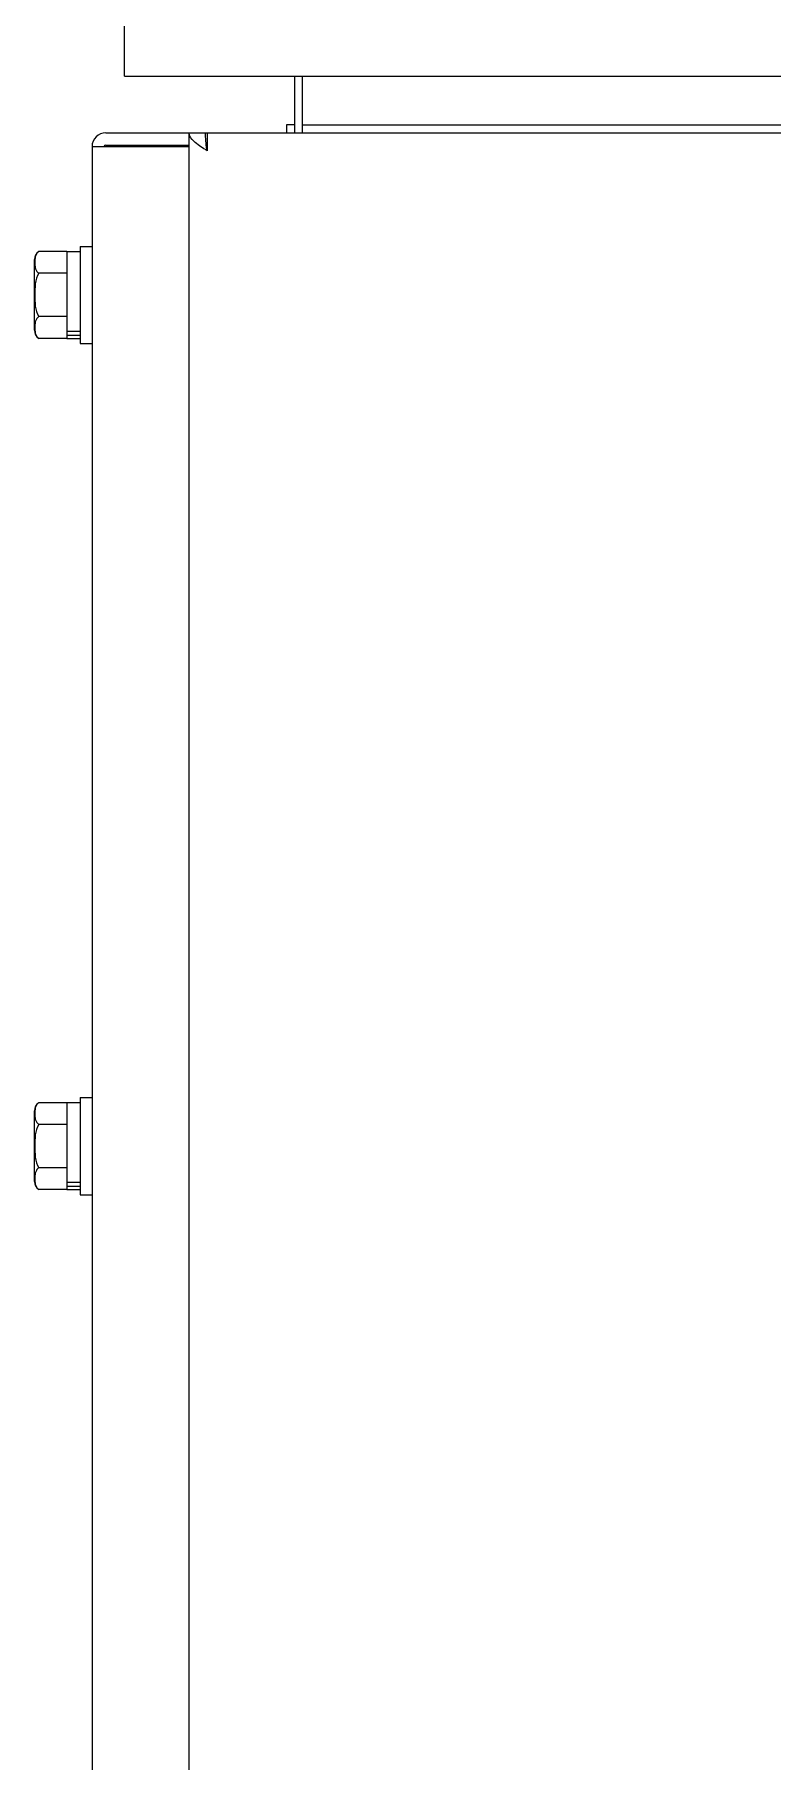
# Model space of a CAD drawing. Header units: millimetres. Extents: x 55614 to 110757, y -66981 to -47484.
# Drawn here: x 77603.8 to 77694.9, y -54672.1 to -54459.1 of the extents above; entities that cross this region are included whole.
import ezdxf

# ---------------------------------------------------------------- set-up
doc = ezdxf.new("R2010")
doc.units = ezdxf.units.MM
for name, color, linetype in [('2401-00300-M6-16HWMC_0', 7, 'Continuous'), ('4212-62832_1_0', 7, 'Continuous'), ('4212-73754_1_0', 7, 'Continuous'), ('4212-98011_2_2_0', 7, 'Continuous'), ('4212-98011_2_3_0', 7, 'Continuous'), ('4212-Y040801_1_1_0', 7, 'Continuous')]:
    doc.layers.add(name, color=color, linetype=linetype)
doc.layers.add('THICK', color=7, linetype='Continuous', lineweight=0)

# ---------------------------------------------------------------- blocks, each defined once
blk = doc.blocks.new('RU67I6756')
at = {"layer": '2401-00300-M6-16HWMC_0', "color": 0, "linetype": 'Continuous'}
for p, q in [((24310.28, 16651.67), (24310.28, 16639.67)), ((24310.28, 16651.67), (24311.73, 16651.67)), ((24304.63, 16641.32), (24304.63, 16650.03)), ((24308.63, 16651.03), (24305.15, 16651.03)), ((24308.63, 16651.05), (24308.63, 16640.3)), ((24308.63, 16651.05), (24310.28, 16651.05)), ((24308.63, 16648.35), (24305.15, 16648.35)), ((24308.63, 16643), (24305.15, 16643)), ((24308.63, 16641.22), (24310.28, 16641.22)), ((24308.63, 16640.73), (24310.28, 16640.73)), ((24308.63, 16640.32), (24305.15, 16640.32)), ((24308.63, 16640.3), (24310.28, 16640.3)), ((24310.28, 16639.67), (24311.73, 16639.67)), ((24304.63, 16536.32), (24304.63, 16545.03)), ((24308.63, 16546.03), (24305.15, 16546.03)), ((24308.63, 16546.05), (24308.63, 16535.3)), ((24308.63, 16546.05), (24310.28, 16546.05)), ((24310.28, 16546.67), (24310.28, 16534.67)), ((24310.28, 16546.67), (24311.73, 16546.67)), ((24308.63, 16543.35), (24305.15, 16543.35)), ((24308.63, 16538), (24305.15, 16538)), ((24308.63, 16536.22), (24310.28, 16536.22)), ((24308.63, 16535.32), (24305.15, 16535.32)), ((24308.63, 16535.73), (24310.28, 16535.73)), ((24308.63, 16535.3), (24310.28, 16535.3)), ((24310.28, 16534.67), (24311.73, 16534.67))]:
    blk.add_line(p, q, dxfattribs=at)
for centre, start, end in [((24305.85, 16650.03), 124.948, 180), ((24305.85, 16641.32), 180, 235.052), ((24305.85, 16545.03), 124.948, 180), ((24305.85, 16536.32), 180, 235.052)]:
    blk.add_arc(centre, 1.22, start, end, dxfattribs=at)
for points, knots in [([(24305.15, 16651.03), (24305.04, 16650.95), (24304.85, 16650.75), (24304.68, 16650.28), (24304.65, 16649.69), (24304.68, 16649.1), (24304.85, 16648.63), (24305.04, 16648.43), (24305.15, 16648.35)], [0, 0, 0, 0, 0.14349, 0.266269, 0.5, 0.733731, 0.856508, 1, 1, 1, 1]), ([(24305.15, 16648.35), (24304.89, 16647.98), (24304.68, 16647.04), (24304.65, 16645.67), (24304.68, 16644.31), (24304.89, 16643.37), (24305.15, 16643)], [0, 0, 0, 0, 0.248888, 0.499999, 0.75111, 1, 1, 1, 1]), ([(24305.15, 16643), (24305.04, 16642.92), (24304.85, 16642.71), (24304.68, 16642.24), (24304.65, 16641.66), (24304.68, 16641.07), (24304.85, 16640.6), (24305.04, 16640.4), (24305.15, 16640.32)], [0, 0, 0, 0, 0.143491, 0.266268, 0.499999, 0.733731, 0.856509, 1, 1, 1, 1]), ([(24305.15, 16546.03), (24305.04, 16545.95), (24304.85, 16545.75), (24304.68, 16545.28), (24304.65, 16544.69), (24304.68, 16544.1), (24304.85, 16543.63), (24305.04, 16543.43), (24305.15, 16543.35)], [0, 0, 0, 0, 0.14349, 0.266269, 0.5, 0.733731, 0.856508, 1, 1, 1, 1]), ([(24305.15, 16543.35), (24304.89, 16542.98), (24304.68, 16542.04), (24304.65, 16540.67), (24304.68, 16539.31), (24304.89, 16538.37), (24305.15, 16538)], [0, 0, 0, 0, 0.248888, 0.499999, 0.75111, 1, 1, 1, 1]), ([(24305.15, 16538), (24305.04, 16537.92), (24304.85, 16537.71), (24304.68, 16537.24), (24304.65, 16536.66), (24304.68, 16536.07), (24304.85, 16535.6), (24305.04, 16535.4), (24305.15, 16535.32)], [0, 0, 0, 0, 0.143491, 0.266268, 0.499999, 0.733731, 0.856509, 1, 1, 1, 1])]:
    blk.add_open_spline(points, degree=3, knots=knots, dxfattribs=at)
at = {"layer": '4212-62832_1_0', "color": 0, "linetype": 'Continuous'}
for p, q in [((24323.73, 14590.67), (24323.73, 16665.67)), ((24323.73, 16665.67), (24325.73, 16665.67)), ((24325.93, 16665.67), (24325.93, 16663.47)), ((24325.93, 16665.67), (25160.53, 16665.67)), ((24325.84, 16663.53), (24325.73, 16663.6)), ((24325.93, 16663.47), (24325.84, 16663.53)), ((24325.93, 16663.47), (24325.9, 16663.67))]:
    blk.add_line(p, q, dxfattribs=at)
blk.add_open_spline([(24325.73, 16663.6), (24325.24, 16663.92), (24324.42, 16664.4), (24323.73, 16665.28), (24323.73, 16665.67)], degree=3, knots=[0, 0, 0, 0, 0.597826, 1, 1, 1, 1], dxfattribs=at)
blk.add_open_spline([(24325.9, 16663.67), (24325.81, 16664.33), (24325.73, 16665), (24325.73, 16665.67)], degree=3, dxfattribs=at)
at = {"layer": '4212-73754_1_0', "color": 0, "linetype": 'Continuous'}
for p, q in [((24311.73, 16663.97), (24311.73, 15643.17)), ((24311.73, 16663.97), (24323.73, 16663.97)), ((24313.43, 16665.67), (24323.73, 16665.67)), ((24313.43, 16664.17), (24323.73, 16664.17)), ((24325.73, 16665.67), (24325.93, 16665.67)), ((24325.84, 16664.17), (24325.93, 16664.17)), ((24325.93, 16663.97), (24325.86, 16663.97))]:
    blk.add_line(p, q, dxfattribs=at)
for radius in [1.7, 0.2]:
    blk.add_arc((24313.43, 16663.97), radius, 90, 180, dxfattribs=at)
at = {"layer": '4212-98011_2_2_0', "color": 0, "linetype": 'Continuous'}
for p, q in [((24336.73, 16672.66), (24336.73, 16665.67)), ((24335.73, 16666.66), (24335.73, 16665.67)), ((24336.73, 16666.66), (24335.73, 16666.66))]:
    blk.add_line(p, q, dxfattribs=at)
at = {"layer": '4212-98011_2_3_0', "color": 0, "linetype": 'Continuous'}
for p, q in [((24337.73, 16666.66), (24337.73, 16672.66)), ((24337.73, 16666.66), (25148.73, 16666.75)), ((24337.73, 16665.67), (24337.73, 16666.66))]:
    blk.add_line(p, q, dxfattribs=at)
at = {"layer": '4212-Y040801_1_1_0', "color": 0, "linetype": 'Continuous'}
for q in [(24315.72, 16726.94), (25170.73, 16672.76)]:
    blk.add_line((24315.73, 16672.66), q, dxfattribs=at)

msp = doc.modelspace()

# ---------------------------------------------------------------- block references
at = {"layer": 'THICK', "lineweight": -3}
msp.add_blockref('RU67I6756', (53299.141, -71136.859), dxfattribs=at)

doc.saveas('drawing.dxf')
